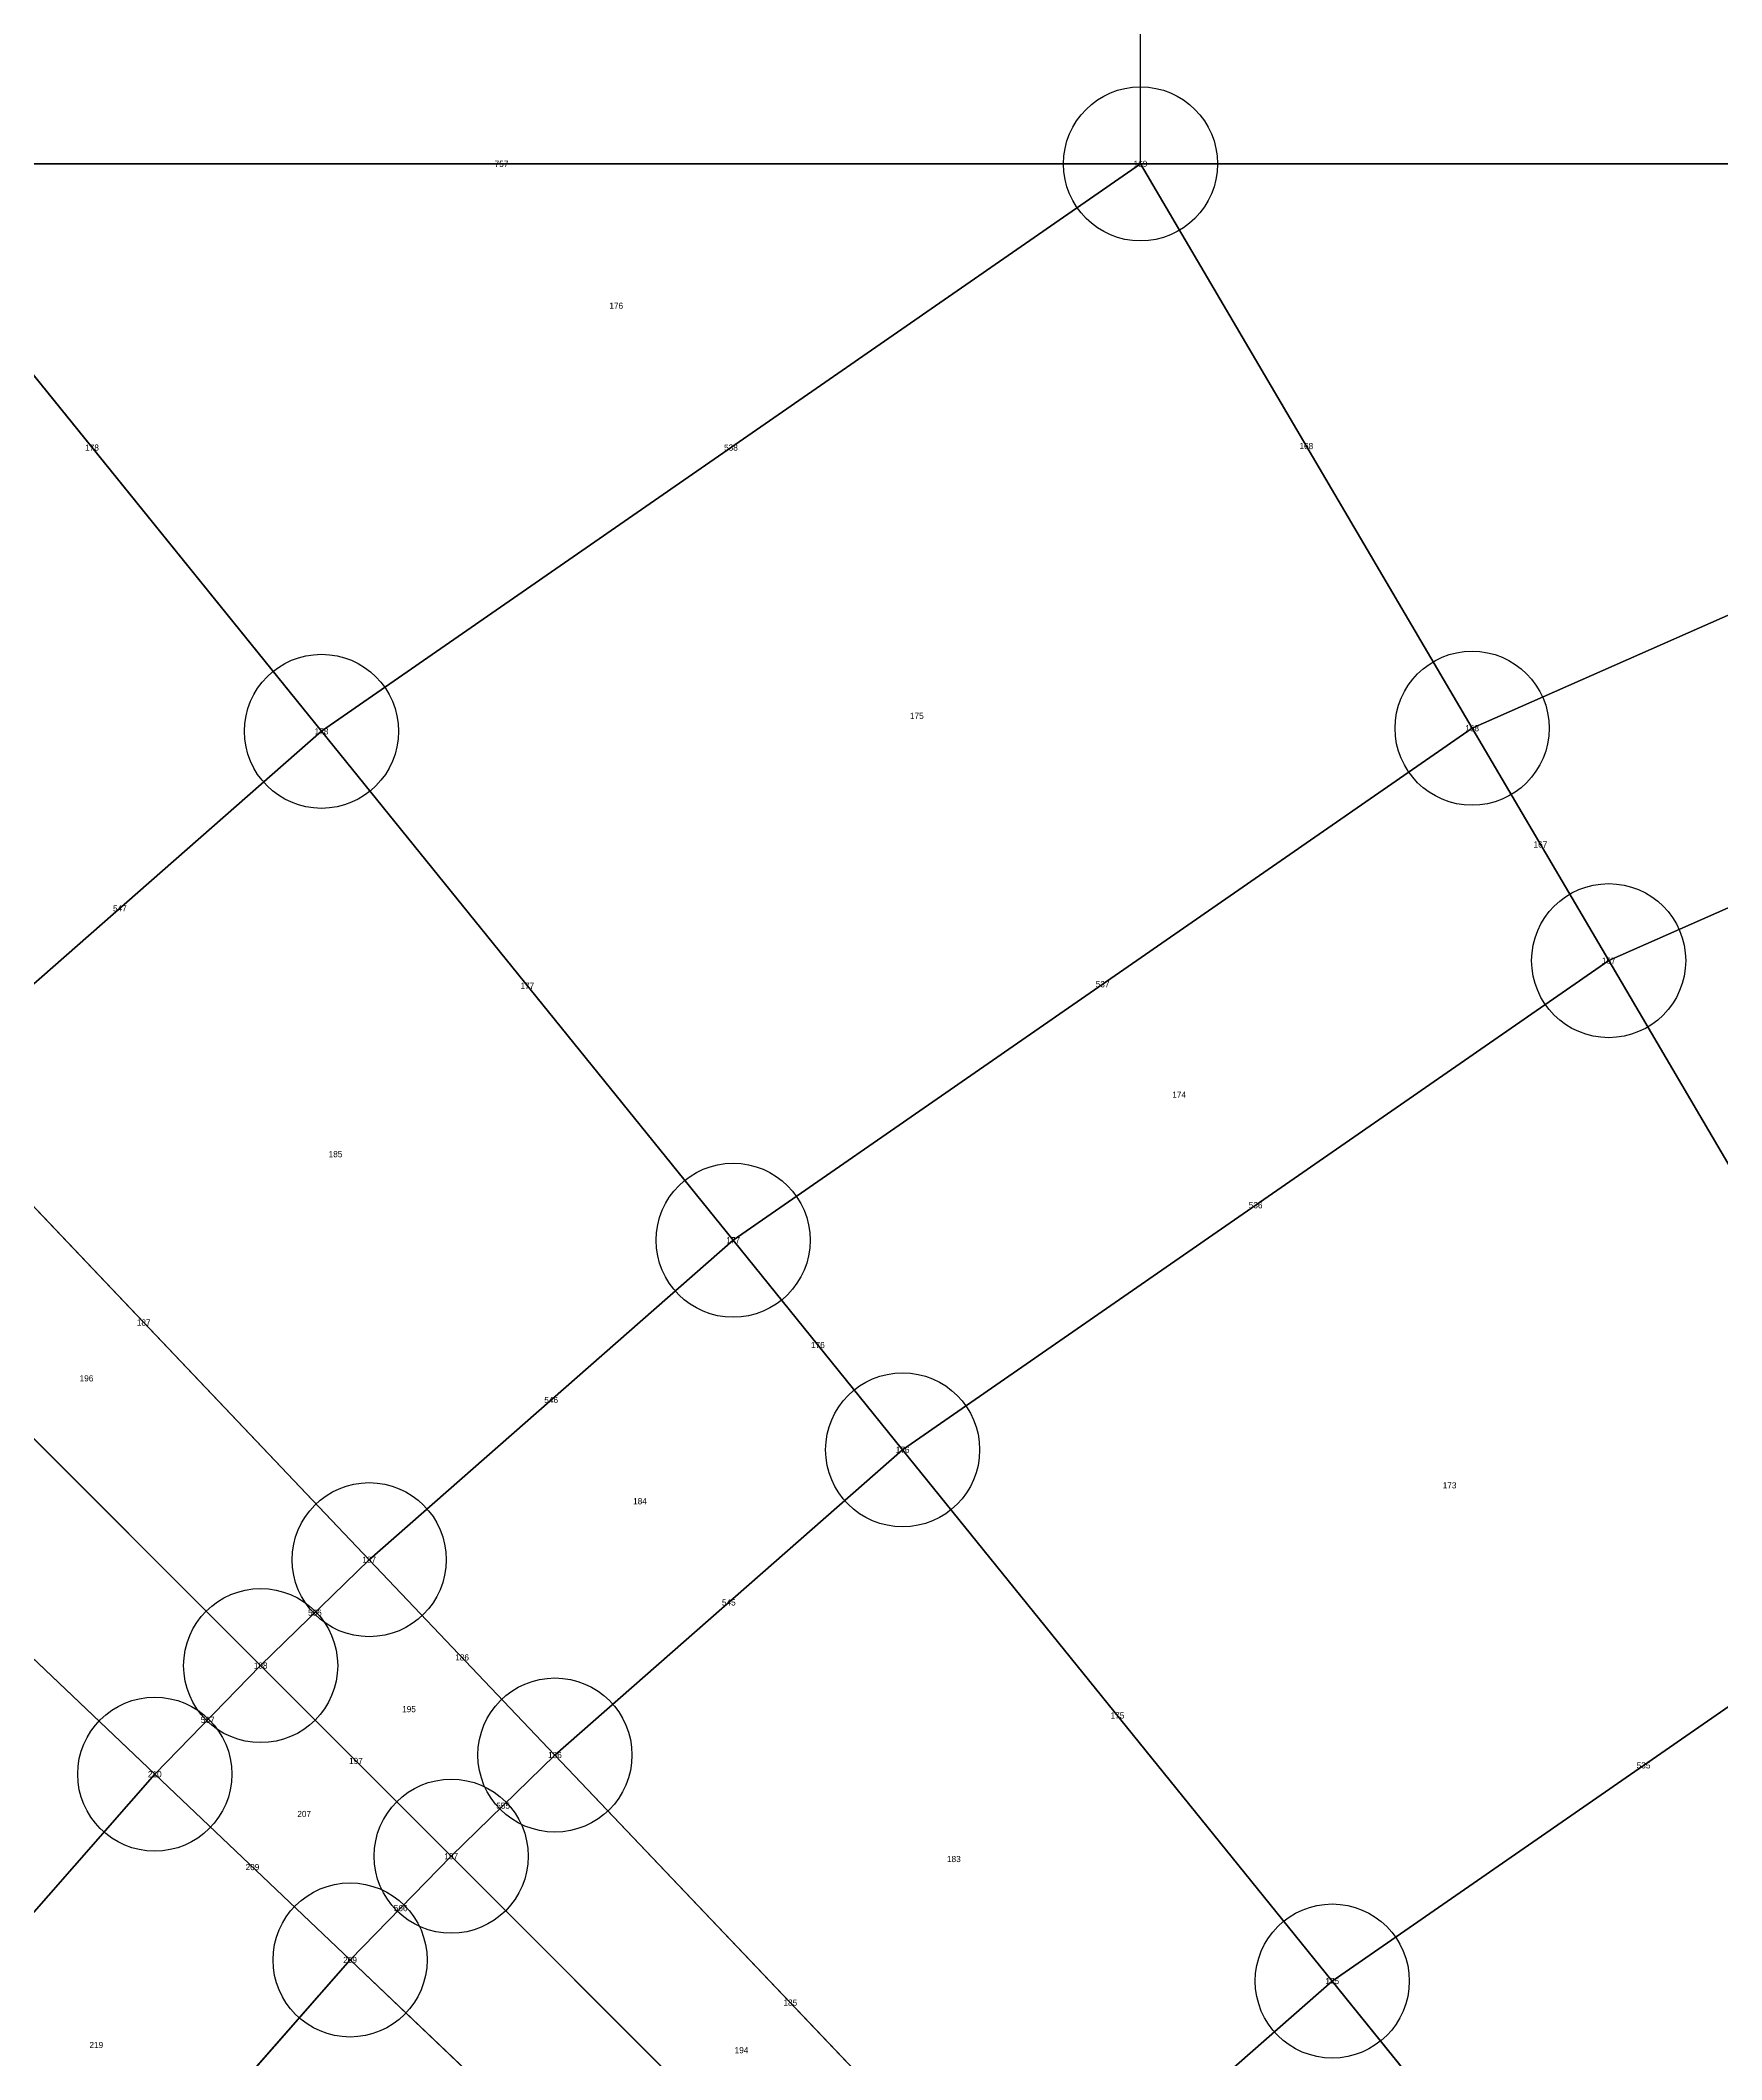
# Model space of a CAD drawing. Extents: x -2.75 to 2.75, y -2.5 to 2.5.
# Drawn here: x -1.459 to -0.913, y 1.26 to 1.915 of the extents above; entities that cross this region are included whole.
import ezdxf
from ezdxf.enums import TextEntityAlignment as Align

# ---------------------------------------------------------------- set-up
doc = ezdxf.new("R2010")
doc.units = 0
doc.header["$MEASUREMENT"] = 0
doc.header["$PDMODE"] = 33
doc.header["$PDSIZE"] = 0.05
for name, color, linetype in [('BRANCHE ESTERNO', 1, 'Continuous'), ('BRANCHE INTERNO', 7, 'Continuous'), ('BRANCHES-Index', 7, 'Continuous'), ('Faces', 7, 'Continuous'), ('Faces-Index', 7, 'Continuous'), ('NODI-Index', 7, 'Continuous'), ('NODO INTRADOSSO INTERNO', 7, 'Continuous')]:
    doc.layers.add(name, color=color, linetype=linetype)

msp = doc.modelspace()

# ---------------------------------------------------------------- linework, layer by layer
at = {"layer": 'BRANCHE ESTERNO'}
msp.add_line((-1.1021, 1.875, 1.51691), (-1.1021, 2.475, -1.48309), dxfattribs=at)
at = {"layer": 'BRANCHE INTERNO'}
for p, q in [((-1.36793, 1.69086, 1.51691), (-1.51691, 1.875, 1.1021)), ((-1.1021, 1.875, 1.51691), (-1.51691, 1.875, 1.1021)), ((-1.1021, 1.875, 1.51691), (-1.36793, 1.69086, 1.51691)), ((-0.99445, 1.69186, 1.78323), (-1.1021, 1.875, 1.51691)), ((-0.57941, 1.875, 1.78323), (-1.1021, 1.875, 1.51691)), ((-0.57941, 1.875, 1.78323), (-0.99445, 1.69186, 1.78323)), ((-0.55358, 1.79142, 1.875), (-0.95012, 1.61644, 1.875)), ((-1.36793, 1.69086, 1.51691), (-1.49884, 1.57598, 1.51691)), ((-1.23432, 1.52571, 1.78323), (-1.36793, 1.69086, 1.51691)), ((-0.99445, 1.69186, 1.78323), (-1.23432, 1.52571, 1.78323)), ((-0.95012, 1.61644, 1.875), (-0.99445, 1.69186, 1.78323)), ((-0.95012, 1.61644, 1.875), (-1.1793, 1.4577, 1.875)), ((-0.83777, 1.4253, 2.07314), (-0.95012, 1.61644, 1.875)), ((-1.35245, 1.42205, 1.78323), (-1.49884, 1.57598, 1.51691)), ((-1.38768, 1.38768, 1.78323), (-1.5379, 1.5379, 1.51691)), ((-1.23432, 1.52571, 1.78323), (-1.35245, 1.42205, 1.78323)), ((-1.1793, 1.4577, 1.875), (-1.23432, 1.52571, 1.78323)), ((-1.42205, 1.35245, 1.78323), (-1.57598, 1.49884, 1.51691)), ((-1.1793, 1.4577, 1.875), (-1.29216, 1.35866, 1.875)), ((-1.03985, 1.28532, 2.07314), (-1.1793, 1.4577, 1.875)), ((-1.35245, 1.42205, 1.78323), (-1.38768, 1.38768, 1.78323)), ((-1.29216, 1.35866, 1.875), (-1.35245, 1.42205, 1.78323)), ((-0.83777, 1.4253, 2.07314), (-1.03985, 1.28532, 2.07314)), ((-1.38768, 1.38768, 1.78323), (-1.42205, 1.35245, 1.78323)), ((-1.32583, 1.32583, 1.875), (-1.38768, 1.38768, 1.78323)), ((-1.29216, 1.35866, 1.875), (-1.32583, 1.32583, 1.875)), ((-1.13936, 1.19799, 2.07314), (-1.29216, 1.35866, 1.875)), ((-1.42205, 1.35245, 1.78323), (-1.52571, 1.23432, 1.78323)), ((-1.35866, 1.29216, 1.875), (-1.42205, 1.35245, 1.78323)), ((-1.32583, 1.32583, 1.875), (-1.35866, 1.29216, 1.875)), ((-1.16904, 1.16904, 2.07314), (-1.32583, 1.32583, 1.875)), ((-1.35866, 1.29216, 1.875), (-1.4577, 1.1793, 1.875)), ((-1.19799, 1.13936, 2.07314), (-1.35866, 1.29216, 1.875)), ((-1.03985, 1.28532, 2.07314), (-1.13936, 1.19799, 2.07314)), ((-0.88731, 1.09678, 2.24522), (-1.03985, 1.28532, 2.07314))]:
    msp.add_line(p, q, dxfattribs=at)
at = {"layer": 'Faces'}
for points in [[(-1.36793, 1.69086, 1.51691), (-1.49884, 1.57598, 1.51691), (-1.66208, 1.74761, 1.1021), (-1.51691, 1.875, 1.1021)], [(-1.1021, 1.875, 1.51691), (-1.36793, 1.69086, 1.51691), (-1.51691, 1.875, 1.1021), (-1.1021, 1.875, 1.51691)], [(-0.99445, 1.69186, 1.78323), (-1.23432, 1.52571, 1.78323), (-1.36793, 1.69086, 1.51691), (-1.1021, 1.875, 1.51691)], [(-0.57941, 1.875, 1.78323), (-0.99445, 1.69186, 1.78323), (-1.1021, 1.875, 1.51691), (-0.57941, 1.875, 1.78323)], [(-0.55358, 1.79142, 1.875), (-0.95012, 1.61644, 1.875), (-0.99445, 1.69186, 1.78323), (-0.57941, 1.875, 1.78323)], [(-0.48812, 1.57958, 2.07314), (-0.83777, 1.4253, 2.07314), (-0.95012, 1.61644, 1.875), (-0.55358, 1.79142, 1.875)], [(-1.23432, 1.52571, 1.78323), (-1.35245, 1.42205, 1.78323), (-1.49884, 1.57598, 1.51691), (-1.36793, 1.69086, 1.51691)], [(-0.95012, 1.61644, 1.875), (-1.1793, 1.4577, 1.875), (-1.23432, 1.52571, 1.78323), (-0.99445, 1.69186, 1.78323)], [(-0.83777, 1.4253, 2.07314), (-1.03985, 1.28532, 2.07314), (-1.1793, 1.4577, 1.875), (-0.95012, 1.61644, 1.875)], [(-1.35245, 1.42205, 1.78323), (-1.38768, 1.38768, 1.78323), (-1.5379, 1.5379, 1.51691), (-1.49884, 1.57598, 1.51691)], [(-1.38768, 1.38768, 1.78323), (-1.42205, 1.35245, 1.78323), (-1.57598, 1.49884, 1.51691), (-1.5379, 1.5379, 1.51691)], [(-1.1793, 1.4577, 1.875), (-1.29216, 1.35866, 1.875), (-1.35245, 1.42205, 1.78323), (-1.23432, 1.52571, 1.78323)], [(-1.42205, 1.35245, 1.78323), (-1.52571, 1.23432, 1.78323), (-1.69086, 1.36793, 1.51691), (-1.57598, 1.49884, 1.51691)], [(-1.03985, 1.28532, 2.07314), (-1.13936, 1.19799, 2.07314), (-1.29216, 1.35866, 1.875), (-1.1793, 1.4577, 1.875)], [(-1.29216, 1.35866, 1.875), (-1.32583, 1.32583, 1.875), (-1.38768, 1.38768, 1.78323), (-1.35245, 1.42205, 1.78323)], [(-0.71488, 1.21622, 2.24522), (-0.88731, 1.09678, 2.24522), (-1.03985, 1.28532, 2.07314), (-0.83777, 1.4253, 2.07314)], [(-1.32583, 1.32583, 1.875), (-1.35866, 1.29216, 1.875), (-1.42205, 1.35245, 1.78323), (-1.38768, 1.38768, 1.78323)], [(-1.13936, 1.19799, 2.07314), (-1.16904, 1.16904, 2.07314), (-1.32583, 1.32583, 1.875), (-1.29216, 1.35866, 1.875)], [(-1.35866, 1.29216, 1.875), (-1.4577, 1.1793, 1.875), (-1.52571, 1.23432, 1.78323), (-1.42205, 1.35245, 1.78323)], [(-1.16904, 1.16904, 2.07314), (-1.19799, 1.13936, 2.07314), (-1.35866, 1.29216, 1.875), (-1.32583, 1.32583, 1.875)], [(-1.19799, 1.13936, 2.07314), (-1.28532, 1.03985, 2.07314), (-1.4577, 1.1793, 1.875), (-1.35866, 1.29216, 1.875)], [(-0.88731, 1.09678, 2.24522), (-0.97223, 1.02226, 2.24522), (-1.13936, 1.19799, 2.07314), (-1.03985, 1.28532, 2.07314)]]:
    msp.add_3dface(points, dxfattribs=at)
at = {"layer": 'NODO INTRADOSSO INTERNO'}
for p in [(-1.1021, 1.875, 1.51691), (-0.99445, 1.69186, 1.78323), (-1.36793, 1.69086, 1.51691), (-0.95012, 1.61644, 1.875), (-1.23432, 1.52571, 1.78323), (-1.1793, 1.4577, 1.875), (-1.35245, 1.42205, 1.78323), (-1.38768, 1.38768, 1.78323), (-1.29216, 1.35866, 1.875), (-1.42205, 1.35245, 1.78323), (-1.32583, 1.32583, 1.875), (-1.35866, 1.29216, 1.875), (-1.03985, 1.28532, 2.07314)]:
    msp.add_point(p, dxfattribs=at)

# ---------------------------------------------------------------- texts
at = {"layer": 'BRANCHES-Index'}
for s, p in [('757', (-1.3095, 1.875, 1.3095)), ('178', (-1.44242, 1.78293, 1.3095)), ('538', (-1.23502, 1.78293, 1.51691)), ('168', (-1.04827, 1.78343, 1.65007)), ('167', (-0.97229, 1.65415, 1.82912)), ('547', (-1.43339, 1.63342, 1.51691)), ('177', (-1.30113, 1.60828, 1.65007)), ('537', (-1.11439, 1.60879, 1.78323)), ('536', (-1.06471, 1.53707, 1.875)), ('187', (-1.42565, 1.49901, 1.65007)), ('176', (-1.20681, 1.4917, 1.82912)), ('546', (-1.29339, 1.47388, 1.78323)), ('545', (-1.23573, 1.40818, 1.875)), ('556', (-1.37007, 1.40487, 1.78323)), ('186', (-1.3223, 1.39035, 1.82912)), ('567', (-1.40487, 1.37007, 1.78323)), ('175', (-1.10957, 1.37151, 1.97407)), ('197', (-1.35675, 1.35675, 1.82912)), ('535', (-0.93881, 1.35531, 2.07314)), ('555', (-1.30899, 1.34224, 1.875)), ('209', (-1.39035, 1.3223, 1.82912)), ('566', (-1.34224, 1.30899, 1.875)), ('185', (-1.21576, 1.27832, 1.97407))]:
    msp.add_text(s, height=0.002, dxfattribs=at).set_placement(p, align=Align.MIDDLE_CENTER)
at = {"layer": 'Faces-Index'}
for s, p in [('176', (-1.27226, 1.82896, 1.4132)), ('175', (-1.1747, 1.69586, 1.65007)), ('174', (-1.08955, 1.57293, 1.82912)), ('185', (-1.36339, 1.55365, 1.65007)), ('196', (-1.44422, 1.4809, 1.65007)), ('184', (-1.26456, 1.44103, 1.82912)), ('173', (-1.00176, 1.44619, 1.97407)), ('195', (-1.33953, 1.37355, 1.82912)), ('207', (-1.37355, 1.33953, 1.82912)), ('183', (-1.16267, 1.32492, 1.97407)), ('219', (-1.44103, 1.26456, 1.82912)), ('194', (-1.2316, 1.26288, 1.97407))]:
    msp.add_text(s, height=0.002, dxfattribs=at).set_placement(p, align=Align.MIDDLE_CENTER)
at = {"layer": 'NODI-Index'}
for s, p in [('169', (-1.1021, 1.875, 1.51691)), ('178', (-1.36793, 1.69086, 1.51691)), ('168', (-0.99445, 1.69186, 1.78323)), ('167', (-0.95012, 1.61644, 1.875)), ('177', (-1.23432, 1.52571, 1.78323)), ('176', (-1.1793, 1.4577, 1.875)), ('187', (-1.35245, 1.42205, 1.78323)), ('198', (-1.38768, 1.38768, 1.78323)), ('186', (-1.29216, 1.35866, 1.875)), ('210', (-1.42205, 1.35245, 1.78323)), ('197', (-1.32583, 1.32583, 1.875)), ('209', (-1.35866, 1.29216, 1.875)), ('175', (-1.03985, 1.28532, 2.07314))]:
    msp.add_text(s, height=0.002, dxfattribs=at).set_placement(p, align=Align.MIDDLE_CENTER)

doc.saveas('drawing.dxf')
